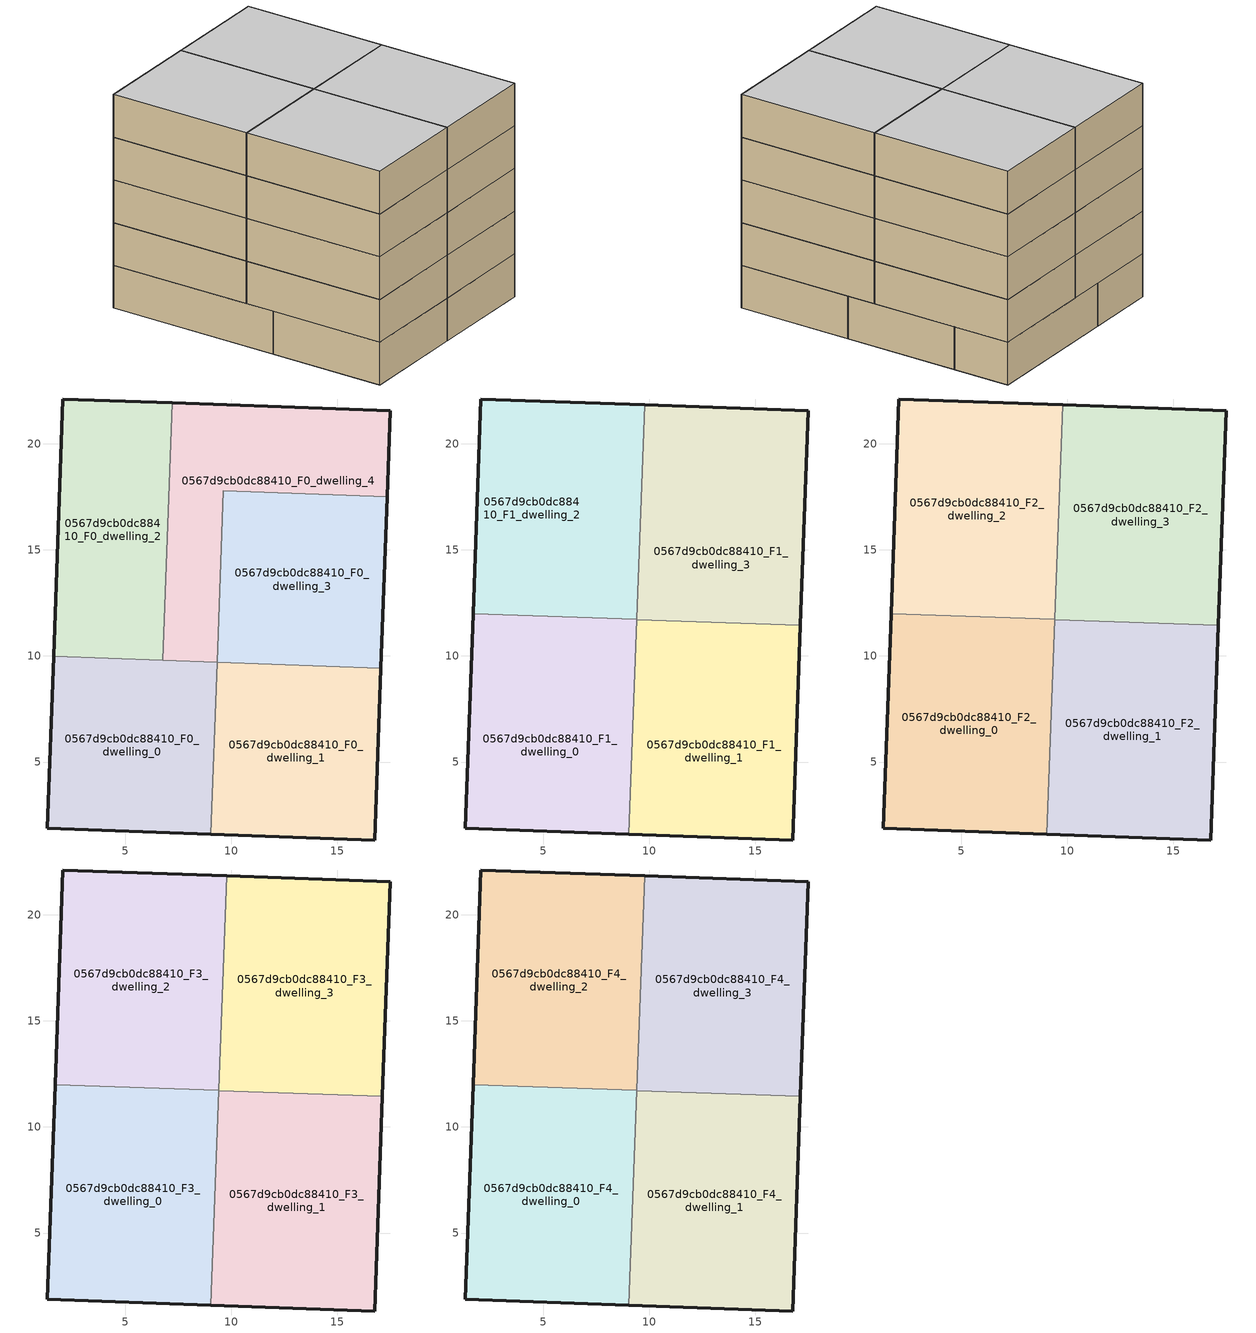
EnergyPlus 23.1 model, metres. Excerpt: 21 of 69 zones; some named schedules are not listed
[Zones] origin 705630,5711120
0567d9cb0dc88410_F0_dwelling_0
 floor ground (EU_floor_Construction): 9.04,1.61 9.33,9.7 1.63,9.98 1.33,1.89 z0
 wall outside (EU_wall_Construction): 9.04,1.61 1.33,1.89 1.63,9.98 z0:3
 wall to 0567d9cb0dc88410_F0_dwelling_1 (EU_wall_Construction): 9.33,9.7 9.04,1.61 z0:3
 wall to 0567d9cb0dc88410_F0_dwelling_2 (EU_wall_Construction): 1.63,9.98 6.77,9.79 z0:3
 wall to 0567d9cb0dc88410_F0_dwelling_4 (EU_wall_Construction): 6.77,9.79 9.34,9.7 z0:3
0567d9cb0dc88410_F0_dwelling_1
 floor ground (EU_floor_Construction): 16.75,1.33 17.05,9.42 9.33,9.7 9.04,1.61 z0
 wall outside (EU_wall_Construction): 17.05,9.42 16.75,1.33 9.04,1.61 z0:3
 wall to 0567d9cb0dc88410_F0_dwelling_3 (EU_wall_Construction): 9.34,9.7 17.05,9.42 z0:3
0567d9cb0dc88410_F0_dwelling_2
 floor ground (EU_floor_Construction): 6.77,9.79 7.21,21.92 2.07,22.11 1.63,9.98 z0
 wall outside (EU_wall_Construction): 1.63,9.98 2.07,22.11 7.21,21.92 z0:3
 wall to 0567d9cb0dc88410_F0_dwelling_4 (EU_wall_Construction): 7.21,21.92 6.77,9.79 z0:3
0567d9cb0dc88410_F0_dwelling_3
 floor ground (EU_floor_Construction): 17.05,9.42 17.34,17.5 9.63,17.78 9.34,9.7 z0
 wall outside (EU_wall_Construction): 17.34,17.5 17.05,9.42 z0:3
 wall to 0567d9cb0dc88410_F0_dwelling_4 (EU_wall_Construction): 9.34,9.7 9.63,17.78 17.34,17.5 z0:3
0567d9cb0dc88410_F0_dwelling_4
 floor ground (EU_floor_Construction): 17.34,17.5 17.49,21.55 7.21,21.92 6.77,9.79 9.34,9.7 9.63,17.78 z0
 wall outside (EU_wall_Construction): 7.21,21.92 17.49,21.55 17.34,17.5 z0:3
0567d9cb0dc88410_F1_dwelling_0
 floor to 0567d9cb0dc88410_F0_dwelling_0 (EU_floor_Construction): 9.04,1.61 9.33,9.7 1.63,9.98 1.33,1.89 z3
 floor to 0567d9cb0dc88410_F0_dwelling_2 (EU_floor_Construction): 6.77,9.79 6.84,11.81 1.7,12 1.63,9.98 z3
 floor to 0567d9cb0dc88410_F0_dwelling_4 (EU_floor_Construction): 9.34,9.7 9.41,11.72 6.84,11.81 6.77,9.79 z3
 wall outside (EU_wall_Construction): 9.04,1.61 1.33,1.89 1.7,12 z3:6
 wall to 0567d9cb0dc88410_F1_dwelling_1 (EU_wall_Construction): 9.41,11.72 9.04,1.61 z3:6
 wall to 0567d9cb0dc88410_F1_dwelling_2 (EU_wall_Construction): 1.7,12 9.41,11.72 z3:6
0567d9cb0dc88410_F1_dwelling_1
 floor to 0567d9cb0dc88410_F0_dwelling_1 (EU_floor_Construction): 16.75,1.33 17.05,9.42 9.34,9.7 9.04,1.61 z3
 floor to 0567d9cb0dc88410_F0_dwelling_3 (EU_floor_Construction): 17.05,9.42 17.12,11.44 9.41,11.72 9.34,9.7 z3
 wall outside (EU_wall_Construction): 17.12,11.44 16.75,1.33 9.04,1.61 z3:6
 wall to 0567d9cb0dc88410_F1_dwelling_3 (EU_wall_Construction): 9.41,11.72 17.12,11.44 z3:6
0567d9cb0dc88410_F1_dwelling_2
 floor to 0567d9cb0dc88410_F0_dwelling_2 (EU_floor_Construction): 6.84,11.81 7.21,21.92 2.07,22.11 1.7,12 z3
 floor to 0567d9cb0dc88410_F0_dwelling_4 (EU_floor_Construction): 9.41,11.72 9.78,21.83 7.21,21.92 6.84,11.81 z3
 wall outside (EU_wall_Construction): 1.7,12 2.07,22.11 9.78,21.83 z3:6
 wall to 0567d9cb0dc88410_F1_dwelling_3 (EU_wall_Construction): 9.78,21.83 9.41,11.72 z3:6
0567d9cb0dc88410_F1_dwelling_3
 floor to 0567d9cb0dc88410_F0_dwelling_3 (EU_floor_Construction): 17.12,11.44 17.34,17.5 9.63,17.78 9.41,11.72 z3
 floor to 0567d9cb0dc88410_F0_dwelling_4 (EU_floor_Construction): 17.34,17.5 17.49,21.55 9.78,21.83 9.63,17.78 z3
 wall outside (EU_wall_Construction): 9.78,21.83 17.49,21.55 17.12,11.44 z3:6
0567d9cb0dc88410_F2_dwelling_0
 floor to 0567d9cb0dc88410_F1_dwelling_0 (EU_floor_Construction): 9.04,1.61 9.41,11.72 1.7,12 1.33,1.89 z6
 wall outside (EU_wall_Construction): 9.04,1.61 1.33,1.89 1.7,12 z6:9
 wall to 0567d9cb0dc88410_F2_dwelling_1 (EU_wall_Construction): 9.41,11.72 9.04,1.61 z6:9
 wall to 0567d9cb0dc88410_F2_dwelling_2 (EU_wall_Construction): 1.7,12 9.41,11.72 z6:9
0567d9cb0dc88410_F2_dwelling_1
 floor to 0567d9cb0dc88410_F1_dwelling_1 (EU_floor_Construction): 16.75,1.33 17.12,11.44 9.41,11.72 9.04,1.61 z6
 wall outside (EU_wall_Construction): 17.12,11.44 16.75,1.33 9.04,1.61 z6:9
 wall to 0567d9cb0dc88410_F2_dwelling_3 (EU_wall_Construction): 9.41,11.72 17.12,11.44 z6:9
0567d9cb0dc88410_F2_dwelling_2
 floor to 0567d9cb0dc88410_F1_dwelling_2 (EU_floor_Construction): 9.41,11.72 9.78,21.83 2.07,22.11 1.7,12 z6
 wall outside (EU_wall_Construction): 1.7,12 2.07,22.11 9.78,21.83 z6:9
 wall to 0567d9cb0dc88410_F2_dwelling_3 (EU_wall_Construction): 9.78,21.83 9.41,11.72 z6:9
0567d9cb0dc88410_F2_dwelling_3
 floor to 0567d9cb0dc88410_F1_dwelling_3 (EU_floor_Construction): 17.12,11.44 17.49,21.55 9.78,21.83 9.41,11.72 z6
 wall outside (EU_wall_Construction): 9.78,21.83 17.49,21.55 17.12,11.44 z6:9
0567d9cb0dc88410_F3_dwelling_0
 floor to 0567d9cb0dc88410_F2_dwelling_0 (EU_floor_Construction): 9.04,1.61 9.41,11.72 1.7,12 1.33,1.89 z9
 wall outside (EU_wall_Construction): 9.04,1.61 1.33,1.89 1.7,12 z9:12
 wall to 0567d9cb0dc88410_F3_dwelling_1 (EU_wall_Construction): 9.41,11.72 9.04,1.61 z9:12
 wall to 0567d9cb0dc88410_F3_dwelling_2 (EU_wall_Construction): 1.7,12 9.41,11.72 z9:12
0567d9cb0dc88410_F3_dwelling_1
 floor to 0567d9cb0dc88410_F2_dwelling_1 (EU_floor_Construction): 16.75,1.33 17.12,11.44 9.41,11.72 9.04,1.61 z9
 wall outside (EU_wall_Construction): 17.12,11.44 16.75,1.33 9.04,1.61 z9:12
 wall to 0567d9cb0dc88410_F3_dwelling_3 (EU_wall_Construction): 9.41,11.72 17.12,11.44 z9:12
0567d9cb0dc88410_F3_dwelling_2
 floor to 0567d9cb0dc88410_F2_dwelling_2 (EU_floor_Construction): 9.41,11.72 9.78,21.83 2.07,22.11 1.7,12 z9
 wall outside (EU_wall_Construction): 1.7,12 2.07,22.11 9.78,21.83 z9:12
 wall to 0567d9cb0dc88410_F3_dwelling_3 (EU_wall_Construction): 9.78,21.83 9.41,11.72 z9:12
0567d9cb0dc88410_F3_dwelling_3
 floor to 0567d9cb0dc88410_F2_dwelling_3 (EU_floor_Construction): 17.12,11.44 17.49,21.55 9.78,21.83 9.41,11.72 z9
 wall outside (EU_wall_Construction): 9.78,21.83 17.49,21.55 17.12,11.44 z9:12
0567d9cb0dc88410_F4_dwelling_0
 floor to 0567d9cb0dc88410_F3_dwelling_0 (EU_floor_Construction): 9.04,1.61 9.41,11.72 1.7,12 1.33,1.89 z12
 wall outside (EU_wall_Construction): 9.04,1.61 1.33,1.89 1.7,12 z12:15
 wall to 0567d9cb0dc88410_F4_dwelling_1 (EU_wall_Construction): 9.41,11.72 9.04,1.61 z12:15
 wall to 0567d9cb0dc88410_F4_dwelling_2 (EU_wall_Construction): 1.7,12 9.41,11.72 z12:15
 ceiling to 0567d9cb0dc88410_F5_dwelling_0 (EU_floor_Construction): 9.41,11.72 9.04,1.61 1.33,1.89 1.7,12 z15
0567d9cb0dc88410_F4_dwelling_1
 floor to 0567d9cb0dc88410_F3_dwelling_1 (EU_floor_Construction): 16.75,1.33 17.12,11.44 9.41,11.72 9.04,1.61 z12
 wall outside (EU_wall_Construction): 17.12,11.44 16.75,1.33 9.04,1.61 z12:15
 wall to 0567d9cb0dc88410_F4_dwelling_3 (EU_wall_Construction): 9.41,11.72 17.12,11.44 z12:15
 ceiling to 0567d9cb0dc88410_F5_dwelling_1 (EU_floor_Construction): 17.12,11.44 16.75,1.33 9.04,1.61 9.41,11.72 z15
0567d9cb0dc88410_F4_dwelling_2
 floor to 0567d9cb0dc88410_F3_dwelling_2 (EU_floor_Construction): 9.41,11.72 9.78,21.83 2.07,22.11 1.7,12 z12
 wall outside (EU_wall_Construction): 1.7,12 2.07,22.11 9.78,21.83 z12:15
 wall to 0567d9cb0dc88410_F4_dwelling_3 (EU_wall_Construction): 9.78,21.83 9.41,11.72 z12:15
 ceiling to 0567d9cb0dc88410_F5_dwelling_2 (EU_floor_Construction): 9.78,21.83 9.41,11.72 1.7,12 2.07,22.11 z15
0567d9cb0dc88410_F4_dwelling_3
 floor to 0567d9cb0dc88410_F3_dwelling_3 (EU_floor_Construction): 17.12,11.44 17.49,21.55 9.78,21.83 9.41,11.72 z12
 wall outside (EU_wall_Construction): 9.78,21.83 17.49,21.55 17.12,11.44 z12:15
 ceiling to 0567d9cb0dc88410_F5_dwelling_3 (EU_floor_Construction): 17.49,21.55 17.12,11.44 9.41,11.72 9.78,21.83 z15
[Building]
EU S2 Campaign: North Axis=0; Terrain=City; Solar Distribution=FullExterior
[Site:Location]
London: Latitude=51.5; Longitude=-0.5; Time Zone=0; Elevation=25
[SizingPeriod:WeatherFileDays]
AnnualSizingPeriod: Begin Month=1; Begin Day of Month=1; End Month=12; End Day of Month=31; Day of Week for Start Day=Monday; Use Weather File Daylight Saving Period=No; Use Weather File Rain and Snow Indicators=No
[MATERIAL]
EU_InternalMass_Material: Roughness=MediumRough; Thickness=0.1; Conductivity=1; Density=1800; Specific Heat=900; Thermal Absorptance=0.9; Solar Absorptance=0.7; Visible Absorptance=0.7
[MATERIAL:NOMASS] Roughness=MediumRough; Thermal Absorptance=0.9; Solar Absorptance=0.7; Visible Absorptance=0.7
Name | Thermal Resistance
EU_wall_NoMass | 0.635353
EU_floor_NoMass | 1.96382
[CONSTRUCTION]
EU_wall_Construction: EU_wall_NoMass
EU_floor_Construction: EU_floor_NoMass
EU_InternalMass_Construction: EU_InternalMass_Material
[ZONE] Type=1; Multiplier=1; Ceiling Height=autocalculate; Floor Area=autocalculate; Part of Total Floor Area=Yes
Name | Volume
0567d9cb0dc88410_F0_dwelling_0; 0567d9cb0dc88410_F0_dwelling_4 | 187.334
0567d9cb0dc88410_F1_dwelling_0; 0567d9cb0dc88410_F2_dwelling_0; 0567d9cb0dc88410_F3_dwelling_0; 0567d9cb0dc88410_F4_dwelling_0; 0567d9cb0dc88410_F1_dwelling_3; 0567d9cb0dc88410_F2_dwelling_3; 0567d9cb0dc88410_F3_dwelling_3; 0567d9cb0dc88410_F4_dwelling_3 | 234.158
0567d9cb0dc88410_F0_dwelling_1; 0567d9cb0dc88410_F0_dwelling_3 | 187.336
0567d9cb0dc88410_F1_dwelling_1; 0567d9cb0dc88410_F2_dwelling_1; 0567d9cb0dc88410_F3_dwelling_1; 0567d9cb0dc88410_F4_dwelling_1; 0567d9cb0dc88410_F1_dwelling_2; 0567d9cb0dc88410_F2_dwelling_2; 0567d9cb0dc88410_F3_dwelling_2; 0567d9cb0dc88410_F4_dwelling_2 | 234.164
0567d9cb0dc88410_F0_dwelling_2 | 187.327
[INTERNALMASS] Construction=EU_InternalMass_Construction
Name | Zone or ZoneList | Surface Area
0567d9cb0dc88410_F0_dwelling_0_EU_InternalMass | 0567d9cb0dc88410_F0_dwelling_0 | 62.4426
0567d9cb0dc88410_F0_dwelling_1_EU_InternalMass | 0567d9cb0dc88410_F0_dwelling_1 | 62.4437
0567d9cb0dc88410_F0_dwelling_2_EU_InternalMass | 0567d9cb0dc88410_F0_dwelling_2 | 62.443
0567d9cb0dc88410_F0_dwelling_3_EU_InternalMass | 0567d9cb0dc88410_F0_dwelling_3 | 62.4453
0567d9cb0dc88410_F0_dwelling_4_EU_InternalMass | 0567d9cb0dc88410_F0_dwelling_4 | 62.4447
0567d9cb0dc88410_F1_dwelling_0_EU_InternalMass | 0567d9cb0dc88410_F1_dwelling_0 | 78.0555
0567d9cb0dc88410_F1_dwelling_1_EU_InternalMass | 0567d9cb0dc88410_F1_dwelling_1 | 78.055
0567d9cb0dc88410_F1_dwelling_2_EU_InternalMass | 0567d9cb0dc88410_F1_dwelling_2 | 78.055
0567d9cb0dc88410_F1_dwelling_3_EU_InternalMass | 0567d9cb0dc88410_F1_dwelling_3 | 78.0555
0567d9cb0dc88410_F2_dwelling_0_EU_InternalMass | 0567d9cb0dc88410_F2_dwelling_0 | 78.0555
0567d9cb0dc88410_F2_dwelling_1_EU_InternalMass | 0567d9cb0dc88410_F2_dwelling_1 | 78.055
0567d9cb0dc88410_F2_dwelling_2_EU_InternalMass | 0567d9cb0dc88410_F2_dwelling_2 | 78.055
0567d9cb0dc88410_F2_dwelling_3_EU_InternalMass | 0567d9cb0dc88410_F2_dwelling_3 | 78.0555
0567d9cb0dc88410_F3_dwelling_0_EU_InternalMass | 0567d9cb0dc88410_F3_dwelling_0 | 78.0555
0567d9cb0dc88410_F3_dwelling_1_EU_InternalMass | 0567d9cb0dc88410_F3_dwelling_1 | 78.055
0567d9cb0dc88410_F3_dwelling_2_EU_InternalMass | 0567d9cb0dc88410_F3_dwelling_2 | 78.055
0567d9cb0dc88410_F3_dwelling_3_EU_InternalMass | 0567d9cb0dc88410_F3_dwelling_3 | 78.0555
0567d9cb0dc88410_F4_dwelling_0_EU_InternalMass | 0567d9cb0dc88410_F4_dwelling_0 | 78.0555
0567d9cb0dc88410_F4_dwelling_1_EU_InternalMass | 0567d9cb0dc88410_F4_dwelling_1 | 78.055
0567d9cb0dc88410_F4_dwelling_2_EU_InternalMass | 0567d9cb0dc88410_F4_dwelling_2 | 78.055
0567d9cb0dc88410_F4_dwelling_3_EU_InternalMass | 0567d9cb0dc88410_F4_dwelling_3 | 78.0555
[OTHEREQUIPMENT] Fuel Type=Electricity; Design Level Calculation Method=Watts/Area; Power per Zone Floor Area=1; Fraction Latent=0; Fraction Radiant=0; Fraction Lost=0; Carbon Dioxide Generation Rate=0; EndUse Subcategory=EU_Step8_InternalGains
Name | Zone or ZoneList or Space or SpaceList | Schedule
EU_Step8_InternalGain_0567d9cb0dc88410_F0_dwelling_0_f000 | 0567d9cb0dc88410_F0_dwelling_0 | EU_Step8_GainSchedule_0567d9cb0dc88410_F0_dwelling_0_f000
EU_Step8_InternalGain_0567d9cb0dc88410_F0_dwelling_1_f000 | 0567d9cb0dc88410_F0_dwelling_1 | EU_Step8_GainSchedule_0567d9cb0dc88410_F0_dwelling_1_f000
EU_Step8_InternalGain_0567d9cb0dc88410_F0_dwelling_2_f000 | 0567d9cb0dc88410_F0_dwelling_2 | EU_Step8_GainSchedule_0567d9cb0dc88410_F0_dwelling_2_f000
EU_Step8_InternalGain_0567d9cb0dc88410_F0_dwelling_3_f000 | 0567d9cb0dc88410_F0_dwelling_3 | EU_Step8_GainSchedule_0567d9cb0dc88410_F0_dwelling_3_f000
EU_Step8_InternalGain_0567d9cb0dc88410_F0_dwelling_4_f000 | 0567d9cb0dc88410_F0_dwelling_4 | EU_Step8_GainSchedule_0567d9cb0dc88410_F0_dwelling_4_f000
EU_Step8_InternalGain_0567d9cb0dc88410_F1_dwelling_0_f000 | 0567d9cb0dc88410_F1_dwelling_0 | EU_Step8_GainSchedule_0567d9cb0dc88410_F1_dwelling_0_f000
EU_Step8_InternalGain_0567d9cb0dc88410_F1_dwelling_1_f000 | 0567d9cb0dc88410_F1_dwelling_1 | EU_Step8_GainSchedule_0567d9cb0dc88410_F1_dwelling_1_f000
EU_Step8_InternalGain_0567d9cb0dc88410_F1_dwelling_2_f000 | 0567d9cb0dc88410_F1_dwelling_2 | EU_Step8_GainSchedule_0567d9cb0dc88410_F1_dwelling_2_f000
EU_Step8_InternalGain_0567d9cb0dc88410_F1_dwelling_3_f000 | 0567d9cb0dc88410_F1_dwelling_3 | EU_Step8_GainSchedule_0567d9cb0dc88410_F1_dwelling_3_f000
EU_Step8_InternalGain_0567d9cb0dc88410_F2_dwelling_0_f000 | 0567d9cb0dc88410_F2_dwelling_0 | EU_Step8_GainSchedule_0567d9cb0dc88410_F2_dwelling_0_f000
EU_Step8_InternalGain_0567d9cb0dc88410_F2_dwelling_1_f000 | 0567d9cb0dc88410_F2_dwelling_1 | EU_Step8_GainSchedule_0567d9cb0dc88410_F2_dwelling_1_f000
EU_Step8_InternalGain_0567d9cb0dc88410_F2_dwelling_2_f000 | 0567d9cb0dc88410_F2_dwelling_2 | EU_Step8_GainSchedule_0567d9cb0dc88410_F2_dwelling_2_f000
EU_Step8_InternalGain_0567d9cb0dc88410_F2_dwelling_3_f000 | 0567d9cb0dc88410_F2_dwelling_3 | EU_Step8_GainSchedule_0567d9cb0dc88410_F2_dwelling_3_f000
EU_Step8_InternalGain_0567d9cb0dc88410_F3_dwelling_0_f000 | 0567d9cb0dc88410_F3_dwelling_0 | EU_Step8_GainSchedule_0567d9cb0dc88410_F3_dwelling_0_f000
EU_Step8_InternalGain_0567d9cb0dc88410_F3_dwelling_1_f000 | 0567d9cb0dc88410_F3_dwelling_1 | EU_Step8_GainSchedule_0567d9cb0dc88410_F3_dwelling_1_f000
EU_Step8_InternalGain_0567d9cb0dc88410_F3_dwelling_2_f000 | 0567d9cb0dc88410_F3_dwelling_2 | EU_Step8_GainSchedule_0567d9cb0dc88410_F3_dwelling_2_f000
EU_Step8_InternalGain_0567d9cb0dc88410_F3_dwelling_3_f000 | 0567d9cb0dc88410_F3_dwelling_3 | EU_Step8_GainSchedule_0567d9cb0dc88410_F3_dwelling_3_f000
EU_Step8_InternalGain_0567d9cb0dc88410_F4_dwelling_0_f000 | 0567d9cb0dc88410_F4_dwelling_0 | EU_Step8_GainSchedule_0567d9cb0dc88410_F4_dwelling_0_f000
EU_Step8_InternalGain_0567d9cb0dc88410_F4_dwelling_1_f000 | 0567d9cb0dc88410_F4_dwelling_1 | EU_Step8_GainSchedule_0567d9cb0dc88410_F4_dwelling_1_f000
EU_Step8_InternalGain_0567d9cb0dc88410_F4_dwelling_2_f000 | 0567d9cb0dc88410_F4_dwelling_2 | EU_Step8_GainSchedule_0567d9cb0dc88410_F4_dwelling_2_f000
EU_Step8_InternalGain_0567d9cb0dc88410_F4_dwelling_3_f000 | 0567d9cb0dc88410_F4_dwelling_3 | EU_Step8_GainSchedule_0567d9cb0dc88410_F4_dwelling_3_f000
[ZONEVENTILATION:DESIGNFLOWRATE] Schedule=EU_AlwaysOn; Design Flow Rate Calculation Method=AirChanges/Hour; Air Changes per Hour=0.555504; Ventilation Type=Natural; Fan Pressure Rise=0; Fan Total Efficiency=1; Constant Term Coefficient=1; Temperature Term Coefficient=0; Velocity Term Coefficient=0; Velocity Squared Term Coefficient=0; Minimum Indoor Temperature=-100; Maximum Indoor Temperature=100; Delta Temperature=-100; Minimum Outdoor Temperature=-100; Maximum Outdoor Temperature=100; Maximum Wind Speed=40
Name | Zone or ZoneList or Space or SpaceList
EU_ConstantAir_0567d9cb0dc88410_F0_dwelling_0 | 0567d9cb0dc88410_F0_dwelling_0
EU_ConstantAir_0567d9cb0dc88410_F0_dwelling_1 | 0567d9cb0dc88410_F0_dwelling_1
EU_ConstantAir_0567d9cb0dc88410_F0_dwelling_2 | 0567d9cb0dc88410_F0_dwelling_2
EU_ConstantAir_0567d9cb0dc88410_F0_dwelling_3 | 0567d9cb0dc88410_F0_dwelling_3
EU_ConstantAir_0567d9cb0dc88410_F0_dwelling_4 | 0567d9cb0dc88410_F0_dwelling_4
EU_ConstantAir_0567d9cb0dc88410_F1_dwelling_0 | 0567d9cb0dc88410_F1_dwelling_0
EU_ConstantAir_0567d9cb0dc88410_F1_dwelling_1 | 0567d9cb0dc88410_F1_dwelling_1
EU_ConstantAir_0567d9cb0dc88410_F1_dwelling_2 | 0567d9cb0dc88410_F1_dwelling_2
EU_ConstantAir_0567d9cb0dc88410_F1_dwelling_3 | 0567d9cb0dc88410_F1_dwelling_3
EU_ConstantAir_0567d9cb0dc88410_F2_dwelling_0 | 0567d9cb0dc88410_F2_dwelling_0
EU_ConstantAir_0567d9cb0dc88410_F2_dwelling_1 | 0567d9cb0dc88410_F2_dwelling_1
EU_ConstantAir_0567d9cb0dc88410_F2_dwelling_2 | 0567d9cb0dc88410_F2_dwelling_2
EU_ConstantAir_0567d9cb0dc88410_F2_dwelling_3 | 0567d9cb0dc88410_F2_dwelling_3
EU_ConstantAir_0567d9cb0dc88410_F3_dwelling_0 | 0567d9cb0dc88410_F3_dwelling_0
EU_ConstantAir_0567d9cb0dc88410_F3_dwelling_1 | 0567d9cb0dc88410_F3_dwelling_1
EU_ConstantAir_0567d9cb0dc88410_F3_dwelling_2 | 0567d9cb0dc88410_F3_dwelling_2
EU_ConstantAir_0567d9cb0dc88410_F3_dwelling_3 | 0567d9cb0dc88410_F3_dwelling_3
EU_ConstantAir_0567d9cb0dc88410_F4_dwelling_0 | 0567d9cb0dc88410_F4_dwelling_0
EU_ConstantAir_0567d9cb0dc88410_F4_dwelling_1 | 0567d9cb0dc88410_F4_dwelling_1
EU_ConstantAir_0567d9cb0dc88410_F4_dwelling_2 | 0567d9cb0dc88410_F4_dwelling_2
EU_ConstantAir_0567d9cb0dc88410_F4_dwelling_3 | 0567d9cb0dc88410_F4_dwelling_3
[HVACTEMPLATE:THERMOSTAT] Constant Heating Setpoint=20; Constant Cooling Setpoint=50
EU_HeatOnly_0567d9cb0dc88410_F0_dwelling_0; EU_HeatOnly_0567d9cb0dc88410_F0_dwelling_1; EU_HeatOnly_0567d9cb0dc88410_F0_dwelling_2; EU_HeatOnly_0567d9cb0dc88410_F0_dwelling_3; EU_HeatOnly_0567d9cb0dc88410_F0_dwelling_4; EU_HeatOnly_0567d9cb0dc88410_F1_dwelling_0
